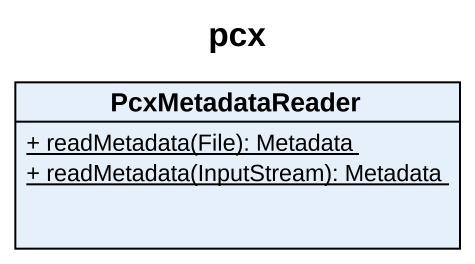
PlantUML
@startuml
title pcx
hide circle
hide empty members
skinparam classAttributeIconSize 0
class PcxMetadataReader {
  {static} + readMetadata(File): Metadata
  {static} + readMetadata(InputStream): Metadata
}
@enduml
